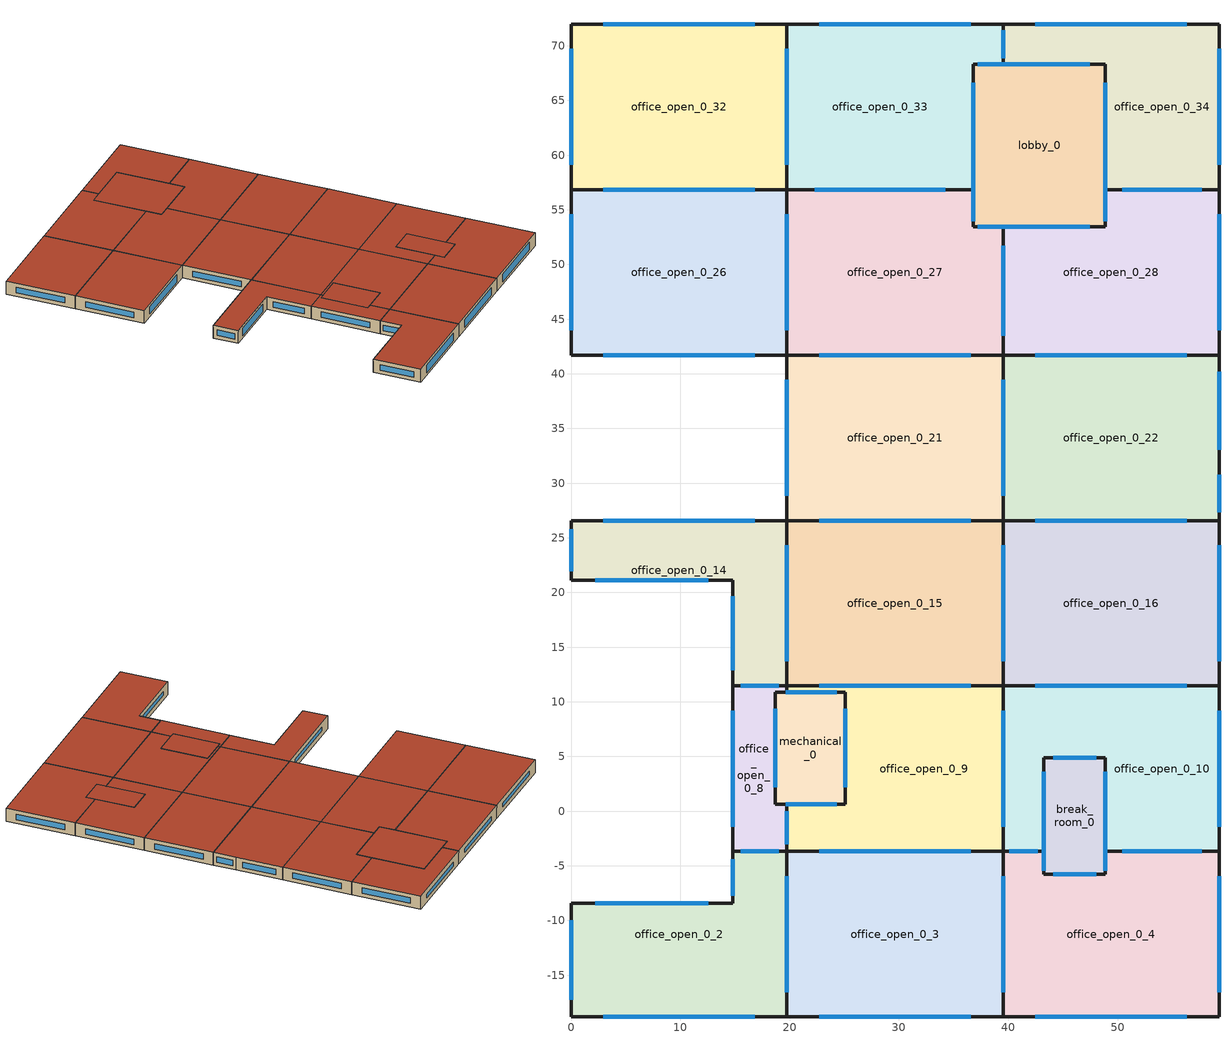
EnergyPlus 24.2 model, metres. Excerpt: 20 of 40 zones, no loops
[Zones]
lobby_0
 floor outside (Floor_Concrete_R20): 36.8,68.33 48.86,68.33 48.86,53.45 36.8,53.45 z0
 wall outside (Wall_SteelFrame_R19_CZ3_4): 48.86,68.33 36.8,68.33 36.8,53.45 48.86,53.45 48.86,68.33 z0:3
 window (Window_Double_CZ3_4): 47.05,68.33 38.61,68.33 z1.07:1.93; 48.86,55.68 48.86,66.1 / 36.8,66.1 36.8,55.68 z0.86:2.14; 38.61,53.45 47.05,53.45 z0.64:2.36
 roof outside (Roof_Flat_R20_CZ1_2): 36.8,68.33 36.8,53.45 48.86,53.45 48.86,68.33 z3
break_room_0
 floor outside (Floor_Concrete_R20): 43.25,4.9 48.88,4.9 48.88,-5.76 43.25,-5.76 z0
 wall outside (Wall_SteelFrame_R19_CZ3_4): 48.88,4.9 43.25,4.9 43.25,-5.76 48.88,-5.76 48.88,4.9 z0:3
 window (Window_Double_CZ3_4): 48.04,4.9 44.1,4.9 z1.07:1.93; 48.88,-4.16 48.88,3.3 / 43.25,3.3 43.25,-4.16 z0.86:2.14; 44.1,-5.76 48.04,-5.76 z0.64:2.36
 roof outside (Roof_Flat_R20_CZ1_2): 43.25,4.9 43.25,-5.76 48.88,-5.76 48.88,4.9 z3
mechanical_0
 floor outside (Floor_Concrete_R20): 18.66,10.89 25.11,10.89 25.11,0.63 18.66,0.63 z0
 wall outside (Wall_SteelFrame_R19_CZ3_4): 25.11,10.89 18.66,10.89 18.66,0.63 25.11,0.63 25.11,10.89 z0:3
 window (Window_Double_CZ3_4): 24.14,10.89 19.63,10.89 z1.07:1.93; 25.11,2.17 25.11,9.35 / 18.66,9.35 18.66,2.17 z0.86:2.14; 19.63,0.63 24.14,0.63 z0.64:2.36
 roof outside (Roof_Flat_R20_CZ1_2): 18.66,10.89 18.66,0.63 25.11,0.63 25.11,10.89 z3
office_open_0_2
 floor outside (Floor_Concrete_R20): 0,-18.83 0,-8.43 14.77,-8.43 14.77,-3.69 19.76,-3.69 19.76,-18.83 z0
 wall outside (Wall_SteelFrame_R19_CZ3_4): 14.77,-8.43 0,-8.43 0,-18.83 19.76,-18.83 19.76,-3.69 14.77,-3.69 / 14.77,-8.43 14.77,-3.69 z0:3
 window (Window_Double_CZ3_4): 0,-9.99 0,-17.27 / 14.77,-7.72 14.77,-4.4 / 19.76,-16.56 19.76,-5.96 z0.86:2.14; 12.56,-8.43 2.22,-8.43 / 19.01,-3.69 15.52,-3.69 z1.07:1.93; 2.96,-18.83 16.79,-18.83 z0.64:2.36
 roof outside (Roof_Flat_R20_CZ1_2): 14.77,-3.69 14.77,-8.43 0,-8.43 0,-18.83 19.76,-18.83 19.76,-3.69 z3
office_open_0_3
 floor outside (Floor_Concrete_R20): 19.76,-18.83 19.76,-3.69 39.51,-3.69 39.51,-18.83 z0
 wall outside (Wall_SteelFrame_R19_CZ3_4): 19.76,-3.69 19.76,-18.83 39.51,-18.83 39.51,-3.69 19.76,-3.69 z0:3
 window (Window_Double_CZ3_4): 19.76,-5.96 19.76,-16.56 / 39.51,-16.56 39.51,-5.96 z0.86:2.14; 36.55,-3.69 22.72,-3.69 z1.07:1.93; 22.72,-18.83 36.55,-18.83 z0.64:2.36
 roof outside (Roof_Flat_R20_CZ1_2): 19.76,-3.69 19.76,-18.83 39.51,-18.83 39.51,-3.69 z3
office_open_0_4
 floor outside (Floor_Concrete_R20): 59.27,-18.83 39.51,-18.83 39.51,-3.69 43.25,-3.69 43.25,-5.76 48.88,-5.76 48.88,-3.69 59.27,-3.69 z0
 wall outside (Wall_SteelFrame_R19_CZ3_4): 43.25,-3.69 39.51,-3.69 39.51,-18.83 59.27,-18.83 59.27,-3.69 48.88,-3.69 / 43.25,-3.69 43.25,-5.76 / 48.88,-5.76 43.25,-5.76 / 48.88,-5.76 48.88,-3.69 z0:3
 window (Window_Double_CZ3_4): 42.48,-18.83 56.31,-18.83 z0.64:2.36; 39.51,-5.96 39.51,-16.56 / 43.25,-4 43.25,-5.45 / 48.88,-5.45 48.88,-4 / 59.27,-16.56 59.27,-5.96 z0.86:2.14; 42.69,-3.69 40.07,-3.69 / 48.04,-5.76 44.1,-5.76 / 57.71,-3.69 50.44,-3.69 z1.07:1.93
 roof outside (Roof_Flat_R20_CZ1_2): 39.51,-3.69 39.51,-18.83 59.27,-18.83 59.27,-3.69 48.88,-3.69 48.88,-5.76 43.25,-5.76 43.25,-3.69 z3
office_open_0_8
 floor outside (Floor_Concrete_R20): 14.77,11.45 19.76,11.45 19.76,10.89 18.66,10.89 18.66,0.63 19.76,0.63 19.76,-3.69 14.77,-3.69 z0
 wall outside (Wall_SteelFrame_R19_CZ3_4): 19.76,10.89 19.76,11.45 14.77,11.45 14.77,-3.69 19.76,-3.69 19.76,0.63 / 19.76,10.89 18.66,10.89 / 18.66,0.63 18.66,10.89 / 18.66,0.63 19.76,0.63 z0:3
 window (Window_Double_CZ3_4): 19.01,11.45 15.52,11.45 z1.07:1.93; 18.66,2.17 18.66,9.35 / 19.76,-3.04 19.76,-0.02 / 14.77,9.17 14.77,-1.42 z0.86:2.14; 15.52,-3.69 19.01,-3.69 z0.64:2.36
 roof outside (Roof_Flat_R20_CZ1_2): 14.77,11.45 14.77,-3.69 19.76,-3.69 19.76,0.63 18.66,0.63 18.66,10.89 19.76,10.89 19.76,11.45 z3
office_open_0_9
 floor outside (Floor_Concrete_R20): 19.76,10.89 19.76,11.45 39.51,11.45 39.51,-3.69 19.76,-3.69 19.76,0.63 25.11,0.63 25.11,10.89 z0
 wall outside (Wall_SteelFrame_R19_CZ3_4): 19.76,0.63 19.76,-3.69 39.51,-3.69 39.51,11.45 19.76,11.45 19.76,10.89 / 19.76,0.63 25.11,0.63 / 25.11,10.89 25.11,0.63 / 25.11,10.89 19.76,10.89 z0:3
 window (Window_Double_CZ3_4): 36.55,11.45 22.72,11.45 / 20.56,0.63 24.3,0.63 z1.07:1.93; 39.51,-1.42 39.51,9.17 / 19.76,-0.02 19.76,-3.04 / 25.11,9.35 25.11,2.17 z0.86:2.14; 22.72,-3.69 36.55,-3.69 / 24.3,10.89 20.56,10.89 z0.64:2.36
 roof outside (Roof_Flat_R20_CZ1_2): 19.76,11.45 19.76,10.89 25.11,10.89 25.11,0.63 19.76,0.63 19.76,-3.69 39.51,-3.69 39.51,11.45 z3
office_open_0_10
 floor outside (Floor_Concrete_R20): 59.27,-3.69 48.88,-3.69 48.88,4.9 43.25,4.9 43.25,-3.69 39.51,-3.69 39.51,11.45 59.27,11.45 z0
 wall outside (Wall_SteelFrame_R19_CZ3_4): 48.88,-3.69 59.27,-3.69 59.27,11.45 39.51,11.45 39.51,-3.69 43.25,-3.69 / 48.88,-3.69 48.88,4.9 43.25,4.9 43.25,-3.69 z0:3
 window (Window_Double_CZ3_4): 50.44,-3.69 57.71,-3.69 / 48.04,4.9 44.1,4.9 / 40.07,-3.69 42.69,-3.69 z0.64:2.36; 48.88,-2.4 48.88,3.61 / 43.25,3.61 43.25,-2.4 / 39.51,9.17 39.51,-1.42 / 59.27,-1.42 59.27,9.17 z0.86:2.14; 56.31,11.45 42.48,11.45 z1.07:1.93
 roof outside (Roof_Flat_R20_CZ1_2): 39.51,11.45 39.51,-3.69 43.25,-3.69 43.25,4.9 48.88,4.9 48.88,-3.69 59.27,-3.69 59.27,11.45 z3
office_open_0_14
 floor outside (Floor_Concrete_R20): 14.77,21.11 0,21.11 0,26.58 19.76,26.58 19.76,11.45 14.77,11.45 z0
 wall outside (Wall_SteelFrame_R19_CZ3_4): 14.77,11.45 19.76,11.45 19.76,26.58 0,26.58 0,21.11 / 14.77,11.45 14.77,21.11 0,21.11 z0:3
 window (Window_Double_CZ3_4): 12.56,21.11 2.22,21.11 / 15.52,11.45 19.01,11.45 z0.64:2.36; 0,25.76 0,21.93 / 19.76,13.72 19.76,24.31 / 14.77,12.89 14.77,19.66 z0.86:2.14; 16.79,26.58 2.96,26.58 z1.07:1.93
 roof outside (Roof_Flat_R20_CZ1_2): 0,26.58 0,21.11 14.77,21.11 14.77,11.45 19.76,11.45 19.76,26.58 z3
office_open_0_15
 floor outside (Floor_Concrete_R20): 19.76,26.58 39.51,26.58 39.51,11.45 19.76,11.45 z0
 wall outside (Wall_SteelFrame_R19_CZ3_4): 39.51,26.58 19.76,26.58 19.76,11.45 39.51,11.45 39.51,26.58 z0:3
 window (Window_Double_CZ3_4): 36.55,26.58 22.72,26.58 z1.07:1.93; 39.51,13.72 39.51,24.31 / 19.76,24.31 19.76,13.72 z0.86:2.14; 22.72,11.45 36.55,11.45 z0.64:2.36
 roof outside (Roof_Flat_R20_CZ1_2): 19.76,26.58 19.76,11.45 39.51,11.45 39.51,26.58 z3
office_open_0_16
 floor outside (Floor_Concrete_R20): 59.27,11.45 39.51,11.45 39.51,26.58 59.27,26.58 z0
 wall outside (Wall_SteelFrame_R19_CZ3_4): 39.51,11.45 59.27,11.45 59.27,26.58 39.51,26.58 39.51,11.45 z0:3
 window (Window_Double_CZ3_4): 42.48,11.45 56.31,11.45 z0.64:2.36; 39.51,24.31 39.51,13.72 / 59.27,13.72 59.27,24.31 z0.86:2.14; 56.31,26.58 42.48,26.58 z1.07:1.93
 roof outside (Roof_Flat_R20_CZ1_2): 39.51,26.58 39.51,11.45 59.27,11.45 59.27,26.58 z3
office_open_0_21
 floor outside (Floor_Concrete_R20): 19.76,41.72 39.51,41.72 39.51,26.58 19.76,26.58 z0
 wall outside (Wall_SteelFrame_R19_CZ3_4): 39.51,41.72 19.76,41.72 19.76,26.58 39.51,26.58 39.51,41.72 z0:3
 window (Window_Double_CZ3_4): 36.55,41.72 22.72,41.72 z1.07:1.93; 39.51,28.85 39.51,39.45 / 19.76,39.45 19.76,28.85 z0.86:2.14; 22.72,26.58 36.55,26.58 z0.64:2.36
 roof outside (Roof_Flat_R20_CZ1_2): 19.76,41.72 19.76,26.58 39.51,26.58 39.51,41.72 z3
office_open_0_22
 floor outside (Floor_Concrete_R20): 59.27,31.5 59.27,26.58 39.51,26.58 39.51,41.72 59.27,41.72 z0
 wall outside (Wall_SteelFrame_R19_CZ3_4): 59.27,26.58 59.27,31.5 59.27,41.72 39.51,41.72 39.51,26.58 59.27,26.58 z0:3
 window (Window_Double_CZ3_4): 59.27,27.32 59.27,30.76 / 39.51,39.45 39.51,28.85 / 59.27,33.03 59.27,40.18 z0.86:2.14; 42.48,26.58 56.31,26.58 z0.64:2.36; 56.31,41.72 42.48,41.72 z1.07:1.93
 roof outside (Roof_Flat_R20_CZ1_2): 39.51,41.72 39.51,26.58 59.27,26.58 59.27,31.5 59.27,41.72 z3
office_open_0_26
 floor outside (Floor_Concrete_R20): 0,56.85 19.76,56.85 19.76,41.72 0,41.72 z0
 wall outside (Wall_SteelFrame_R19_CZ3_4): 19.76,56.85 0,56.85 0,41.72 19.76,41.72 19.76,56.85 z0:3
 window (Window_Double_CZ3_4): 16.79,56.85 2.96,56.85 z1.07:1.93; 19.76,43.99 19.76,54.58 / 0,54.58 0,43.99 z0.86:2.14; 2.96,41.72 16.79,41.72 z0.64:2.36
 roof outside (Roof_Flat_R20_CZ1_2): 0,56.85 0,41.72 19.76,41.72 19.76,56.85 z3
office_open_0_27
 floor outside (Floor_Concrete_R20): 36.8,53.45 39.51,53.45 39.51,41.72 19.76,41.72 19.76,56.85 36.8,56.85 z0
 wall outside (Wall_SteelFrame_R19_CZ3_4): 39.51,53.45 36.8,53.45 36.8,56.85 19.76,56.85 19.76,41.72 39.51,41.72 39.51,53.45 z0:3
 window (Window_Double_CZ3_4): 39.11,53.45 37.21,53.45 / 34.25,56.85 22.31,56.85 z1.07:1.93; 39.51,43.48 39.51,51.69 / 19.76,54.58 19.76,43.99 / 36.8,53.96 36.8,56.34 z0.86:2.14; 22.72,41.72 36.55,41.72 z0.64:2.36
 roof outside (Roof_Flat_R20_CZ1_2): 19.76,56.85 19.76,41.72 39.51,41.72 39.51,53.45 36.8,53.45 36.8,56.85 z3
office_open_0_28
 floor outside (Floor_Concrete_R20): 59.27,41.72 39.51,41.72 39.51,53.45 48.86,53.45 48.86,56.85 59.27,56.85 z0
 wall outside (Wall_SteelFrame_R19_CZ3_4): 39.51,41.72 59.27,41.72 59.27,56.85 48.86,56.85 48.86,53.45 39.51,53.45 39.51,41.72 z0:3
 window (Window_Double_CZ3_4): 42.48,41.72 56.31,41.72 z0.64:2.36; 39.51,51.69 39.51,43.48 / 48.86,56.34 48.86,53.96 / 59.27,43.99 59.27,54.58 z0.86:2.14; 47.45,53.45 40.91,53.45 / 57.71,56.85 50.42,56.85 z1.07:1.93
 roof outside (Roof_Flat_R20_CZ1_2): 48.86,56.85 48.86,53.45 39.51,53.45 39.51,41.72 59.27,41.72 59.27,56.85 z3
office_open_0_32
 floor outside (Floor_Concrete_R20): 19.76,71.99 19.76,56.85 0,56.85 0,71.99 z0
 wall outside (Wall_SteelFrame_R19_CZ3_4): 19.76,56.85 19.76,71.99 0,71.99 0,56.85 19.76,56.85 z0:3
 window (Window_Double_CZ3_4): 19.76,59.12 19.76,69.72 / 0,69.72 0,59.12 z0.86:2.14; 2.96,56.85 16.79,56.85 z0.64:2.36; 16.79,71.99 2.96,71.99 z1.07:1.93
 roof outside (Roof_Flat_R20_CZ1_2): 0,71.99 0,56.85 19.76,56.85 19.76,71.99 z3
office_open_0_33
 floor outside (Floor_Concrete_R20): 39.51,71.99 39.51,68.33 36.8,68.33 36.8,56.85 19.76,56.85 19.76,71.99 z0
 wall outside (Wall_SteelFrame_R19_CZ3_4): 39.51,68.33 39.51,71.99 19.76,71.99 19.76,56.85 36.8,56.85 36.8,68.33 / 39.51,68.33 36.8,68.33 z0:3
 window (Window_Double_CZ3_4): 39.51,68.88 39.51,71.44 / 36.8,58.57 36.8,66.61 / 19.76,69.72 19.76,59.12 z0.86:2.14; 39.11,68.33 37.21,68.33 / 22.31,56.85 34.25,56.85 z0.64:2.36; 36.55,71.99 22.72,71.99 z1.07:1.93
 roof outside (Roof_Flat_R20_CZ1_2): 19.76,71.99 19.76,56.85 36.8,56.85 36.8,68.33 39.51,68.33 39.51,71.99 z3
office_open_0_34
 floor outside (Floor_Concrete_R20): 59.27,71.99 59.27,56.85 48.86,56.85 48.86,68.33 39.51,68.33 39.51,71.99 z0
 wall outside (Wall_SteelFrame_R19_CZ3_4): 48.86,68.33 48.86,56.85 59.27,56.85 59.27,71.99 39.51,71.99 39.51,68.33 / 48.86,68.33 39.51,68.33 z0:3
 window (Window_Double_CZ3_4): 59.27,59.12 59.27,69.72 / 48.86,66.61 48.86,58.57 / 39.51,71.44 39.51,68.88 z0.86:2.14; 50.42,56.85 57.71,56.85 / 47.45,68.33 40.91,68.33 z0.64:2.36; 56.31,71.99 42.48,71.99 z1.07:1.93
 roof outside (Roof_Flat_R20_CZ1_2): 39.51,71.99 39.51,68.33 48.86,68.33 48.86,56.85 59.27,56.85 59.27,71.99 z3
[Building]
Professional Building: North Axis=0; Terrain=Suburbs; Loads Convergence Tolerance Value {W}=0.04; Temperature Convergence Tolerance Value {deltaC}=0.2; Solar Distribution (simplified for complex geometries)=MinimalShadowing; Maximum Number of Warmup Days=15; Minimum Number of Warmup Days=6
[Site:Location]
"1 Ferry Building - San Francisco - CA 94111": Latitude=37.7955; Longitude=-122.394; Time Zone=-8; Elevation {m}=0
[Site:GroundTemperature:BuildingSurface]
16, 15, 15, 15, 15, 16, 18, 19, 19, 18, 17, 16
[Site:GroundTemperature:Shallow]
14, 13, 12, 11, 12, 14, 16, 17, 17, 16, 15, 14
[Site:GroundTemperature:Deep]
12, 11, 10, 9, 10, 12, 14, 15, 15, 14, 13, 12
[SizingPeriod:DesignDay] Day of Month=21; Humidity Condition Type=WetBulb; Barometric Pressure {Pa}=101325; Wind Speed {m/s}=4.5; Rain Indicator=No; Snow Indicator=No; Daylight Saving Time Indicator=Yes; Solar Model Indicator=ASHRAEClearSky; ASHRAE Clear Sky Optical Depth for Beam Irradiance (taub)=0; ASHRAE Clear Sky Optical Depth for Diffuse Irradiance (taud)=0; Sky Clearness=0
Name | Month | Day Type | Maximum Dry-Bulb Temperature {C} | Daily Dry-Bulb Temperature Range {deltaC} | Wetbulb or DewPoint at Maximum Dry-Bulb {C} | Wind Direction {deg}
1 Ferry Building_ San Francisco_ CA 94111 Winter Design Day | 1 | WinterDesignDay | -4 | 0 | -6 | 0
1 Ferry Building_ San Francisco_ CA 94111 Summer Design Day | 7 | SummerDesignDay | 32 | 11 | 22 | 220
[Material] Roughness=MediumRough; Thermal Absorptance=0.9
Name | Thickness {m} | Conductivity {W/m-K} | Density {kg/m3} | Specific Heat {J/kg-K} | Solar Absorptance | Visible Absorptance
Steel_Stud_25ga | 0.0005 | 50 | 7850 | 450 | 0.7 | 0.7
Roof_Membrane | 0.003 | 0.16 | 1100 | 1460 | 0.7 | 0.7
Gypsum_Board_1_2 | 0.0127 | 0.16 | 800 | 1090 | 0.7 | 0.7
Insulation_SprayFoam_R20; Roof_Insulation_R20 | 0.127 | 0.035 | 24 | 1000 | 0.7 | 0.7
Concrete_Heavy | 0.2032 | 1.95 | 2242 | 900 | 0.65 | 0.65
Concrete_Medium | 0.1524 | 1.95 | 2242 | 900 | 0.65 | 0.65
Insulation_Fiberglass_R19 | 0.1524 | 0.043 | 12 | 840 | 0.7 | 0.7
[WindowMaterial:SimpleGlazingSystem]
Window_Double_Clear: U-Factor {W/m2-K}=2.7; Solar Heat Gain Coefficient=0.78
[Construction]
Floor_Concrete_R20: Concrete_Heavy, Insulation_SprayFoam_R20, Gypsum_Board_1_2
Window_Double_CZ3_4: Window_Double_Clear
Roof_Flat_R20_CZ1_2: Roof_Membrane, Roof_Insulation_R20, Concrete_Medium
Wall_SteelFrame_R19_CZ3_4: Gypsum_Board_1_2, Steel_Stud_25ga, Insulation_Fiberglass_R19, Gypsum_Board_1_2
lobby_0_InternalMass_Construction: lobby_0_InternalMass_Material
break_room_0_InternalMass_Construction: break_room_0_InternalMass_Material
mechanical_0_InternalMass_Construction: mechanical_0_InternalMass_Material
office_open_0_2_InternalMass_Construction: office_open_0_2_InternalMass_Material
office_open_0_3_InternalMass_Construction: office_open_0_3_InternalMass_Material
office_open_0_4_InternalMass_Construction: office_open_0_4_InternalMass_Material
office_open_0_8_InternalMass_Construction: office_open_0_8_InternalMass_Material
office_open_0_9_InternalMass_Construction: office_open_0_9_InternalMass_Material
office_open_0_10_InternalMass_Construction: office_open_0_10_InternalMass_Material
office_open_0_14_InternalMass_Construction: office_open_0_14_InternalMass_Material
office_open_0_15_InternalMass_Construction: office_open_0_15_InternalMass_Material
office_open_0_16_InternalMass_Construction: office_open_0_16_InternalMass_Material
office_open_0_21_InternalMass_Construction: office_open_0_21_InternalMass_Material
office_open_0_22_InternalMass_Construction: office_open_0_22_InternalMass_Material
office_open_0_26_InternalMass_Construction: office_open_0_26_InternalMass_Material
office_open_0_27_InternalMass_Construction: office_open_0_27_InternalMass_Material
office_open_0_28_InternalMass_Construction: office_open_0_28_InternalMass_Material
office_open_0_32_InternalMass_Construction: office_open_0_32_InternalMass_Material
office_open_0_33_InternalMass_Construction: office_open_0_33_InternalMass_Material
office_open_0_34_InternalMass_Construction: office_open_0_34_InternalMass_Material
[Material:NoMass] Roughness=MediumSmooth; Thermal Resistance {m2-K/W}=0.15
lobby_0_InternalMass_Material; break_room_0_InternalMass_Material; mechanical_0_InternalMass_Material; office_open_0_2_InternalMass_Material; office_open_0_3_InternalMass_Material; office_open_0_4_InternalMass_Material; office_open_0_8_InternalMass_Material; office_open_0_9_InternalMass_Material; office_open_0_10_InternalMass_Material; office_open_0_14_InternalMass_Material; office_open_0_15_InternalMass_Material; office_open_0_16_InternalMass_Material; office_open_0_21_InternalMass_Material; office_open_0_22_InternalMass_Material; office_open_0_26_InternalMass_Material; office_open_0_27_InternalMass_Material; office_open_0_28_InternalMass_Material; office_open_0_32_InternalMass_Material; office_open_0_33_InternalMass_Material; office_open_0_34_InternalMass_Material
[Zone] Type=1; Multiplier=1; Ceiling Height {m}=autocalculate; Volume {m3}=autocalculate; Part of Total Floor Area=Yes
Name | Floor Area {m2}
lobby_0 | 179.35
break_room_0 | 59.99
mechanical_0 | 66.15
office_open_0_2 | 228.96
office_open_0_3; office_open_0_21 | 299.04
office_open_0_4 | 287.41
office_open_0_8 | 64.22
office_open_0_9 | 244.11
office_open_0_10 | 250.68
office_open_0_14 | 156.27
office_open_0_15; office_open_0_16; office_open_0_22; office_open_0_26; office_open_0_32 | 299.03
office_open_0_27 | 289.81
office_open_0_28 | 267.24
office_open_0_33 | 267.93
office_open_0_34 | 191.82
[People] Number of People Calculation Method=People; Fraction Radiant=0.3; Sensible Heat Fraction=0.1
Name | Zone or ZoneList | Number of People Schedule | Number of People | Activity Level Schedule
lobby_0_People | lobby_0 | LOBBY_OCCUPANCY | 8 | LOBBY_ACTIVITY
break_room_0_People | break_room_0 | BREAK_ROOM_OCCUPANCY | 5 | BREAK_ROOM_ACTIVITY
mechanical_0_People | mechanical_0 | MECHANICAL_OCCUPANCY | 1 | MECHANICAL_ACTIVITY
office_open_0_2_People | office_open_0_2 | OFFICE_OPEN_OCCUPANCY | 11 | OFFICE_OPEN_ACTIVITY
office_open_0_3_People | office_open_0_3 | OFFICE_OPEN_OCCUPANCY | 14 | OFFICE_OPEN_ACTIVITY
office_open_0_4_People | office_open_0_4 | OFFICE_OPEN_OCCUPANCY | 14 | OFFICE_OPEN_ACTIVITY
office_open_0_8_People | office_open_0_8 | OFFICE_OPEN_OCCUPANCY | 3 | OFFICE_OPEN_ACTIVITY
office_open_0_9_People | office_open_0_9 | OFFICE_OPEN_OCCUPANCY | 12 | OFFICE_OPEN_ACTIVITY
office_open_0_10_People | office_open_0_10 | OFFICE_OPEN_OCCUPANCY | 12 | OFFICE_OPEN_ACTIVITY
office_open_0_14_People | office_open_0_14 | OFFICE_OPEN_OCCUPANCY | 7 | OFFICE_OPEN_ACTIVITY
office_open_0_15_People | office_open_0_15 | OFFICE_OPEN_OCCUPANCY | 14 | OFFICE_OPEN_ACTIVITY
office_open_0_16_People | office_open_0_16 | OFFICE_OPEN_OCCUPANCY | 14 | OFFICE_OPEN_ACTIVITY
office_open_0_21_People | office_open_0_21 | OFFICE_OPEN_OCCUPANCY | 14 | OFFICE_OPEN_ACTIVITY
office_open_0_22_People | office_open_0_22 | OFFICE_OPEN_OCCUPANCY | 14 | OFFICE_OPEN_ACTIVITY
office_open_0_26_People | office_open_0_26 | OFFICE_OPEN_OCCUPANCY | 14 | OFFICE_OPEN_ACTIVITY
office_open_0_27_People | office_open_0_27 | OFFICE_OPEN_OCCUPANCY | 14 | OFFICE_OPEN_ACTIVITY
office_open_0_28_People | office_open_0_28 | OFFICE_OPEN_OCCUPANCY | 13 | OFFICE_OPEN_ACTIVITY
office_open_0_32_People | office_open_0_32 | OFFICE_OPEN_OCCUPANCY | 14 | OFFICE_OPEN_ACTIVITY
office_open_0_33_People | office_open_0_33 | OFFICE_OPEN_OCCUPANCY | 13 | OFFICE_OPEN_ACTIVITY
office_open_0_34_People | office_open_0_34 | OFFICE_OPEN_OCCUPANCY | 9 | OFFICE_OPEN_ACTIVITY
[Lights] Design Level Calculation Method=Watts/Area; Return Air Fraction=0; Fraction Radiant=0.3; Fraction Visible=0.2
Name | Zone or ZoneList | Schedule | Watts per Zone Floor Area {W/m2}
lobby_0_Lights | lobby_0 | LOBBY_LIGHTING | 12.9
break_room_0_Lights | break_room_0 | BREAK_ROOM_LIGHTING | 8.1
mechanical_0_Lights | mechanical_0 | MECHANICAL_LIGHTING | 5.4
office_open_0_2_Lights | office_open_0_2 | OFFICE_OPEN_LIGHTING | 10.8
office_open_0_3_Lights | office_open_0_3 | OFFICE_OPEN_LIGHTING | 10.8
office_open_0_4_Lights | office_open_0_4 | OFFICE_OPEN_LIGHTING | 10.8
office_open_0_8_Lights | office_open_0_8 | OFFICE_OPEN_LIGHTING | 10.8
office_open_0_9_Lights | office_open_0_9 | OFFICE_OPEN_LIGHTING | 10.8
office_open_0_10_Lights | office_open_0_10 | OFFICE_OPEN_LIGHTING | 10.8
office_open_0_14_Lights | office_open_0_14 | OFFICE_OPEN_LIGHTING | 10.8
office_open_0_15_Lights | office_open_0_15 | OFFICE_OPEN_LIGHTING | 10.8
office_open_0_16_Lights | office_open_0_16 | OFFICE_OPEN_LIGHTING | 10.8
office_open_0_21_Lights | office_open_0_21 | OFFICE_OPEN_LIGHTING | 10.8
office_open_0_22_Lights | office_open_0_22 | OFFICE_OPEN_LIGHTING | 10.8
office_open_0_26_Lights | office_open_0_26 | OFFICE_OPEN_LIGHTING | 10.8
office_open_0_27_Lights | office_open_0_27 | OFFICE_OPEN_LIGHTING | 10.8
office_open_0_28_Lights | office_open_0_28 | OFFICE_OPEN_LIGHTING | 10.8
office_open_0_32_Lights | office_open_0_32 | OFFICE_OPEN_LIGHTING | 10.8
office_open_0_33_Lights | office_open_0_33 | OFFICE_OPEN_LIGHTING | 10.8
office_open_0_34_Lights | office_open_0_34 | OFFICE_OPEN_LIGHTING | 10.8
[ElectricEquipment] Design Level Calculation Method=Watts/Area; Fraction Latent=0.1; Fraction Radiant=0.2; Fraction Lost=0
Name | Zone or ZoneList | Schedule | Watts per Zone Floor Area {W/m2}
lobby_0_Equipment | lobby_0 | LOBBY_EQUIPMENT | 3.2
break_room_0_Equipment | break_room_0 | BREAK_ROOM_EQUIPMENT | 15
mechanical_0_Equipment | mechanical_0 | MECHANICAL_EQUIPMENT | 0
office_open_0_2_Equipment | office_open_0_2 | OFFICE_OPEN_EQUIPMENT | 8.1
office_open_0_3_Equipment | office_open_0_3 | OFFICE_OPEN_EQUIPMENT | 8.1
office_open_0_4_Equipment | office_open_0_4 | OFFICE_OPEN_EQUIPMENT | 8.1
office_open_0_8_Equipment | office_open_0_8 | OFFICE_OPEN_EQUIPMENT | 8.1
office_open_0_9_Equipment | office_open_0_9 | OFFICE_OPEN_EQUIPMENT | 8.1
office_open_0_10_Equipment | office_open_0_10 | OFFICE_OPEN_EQUIPMENT | 8.1
office_open_0_14_Equipment | office_open_0_14 | OFFICE_OPEN_EQUIPMENT | 8.1
office_open_0_15_Equipment | office_open_0_15 | OFFICE_OPEN_EQUIPMENT | 8.1
office_open_0_16_Equipment | office_open_0_16 | OFFICE_OPEN_EQUIPMENT | 8.1
office_open_0_21_Equipment | office_open_0_21 | OFFICE_OPEN_EQUIPMENT | 8.1
office_open_0_22_Equipment | office_open_0_22 | OFFICE_OPEN_EQUIPMENT | 8.1
office_open_0_26_Equipment | office_open_0_26 | OFFICE_OPEN_EQUIPMENT | 8.1
office_open_0_27_Equipment | office_open_0_27 | OFFICE_OPEN_EQUIPMENT | 8.1
office_open_0_28_Equipment | office_open_0_28 | OFFICE_OPEN_EQUIPMENT | 8.1
office_open_0_32_Equipment | office_open_0_32 | OFFICE_OPEN_EQUIPMENT | 8.1
office_open_0_33_Equipment | office_open_0_33 | OFFICE_OPEN_EQUIPMENT | 8.1
office_open_0_34_Equipment | office_open_0_34 | OFFICE_OPEN_EQUIPMENT | 8.1
[Daylighting:Controls] Daylighting Method (valid: SplitFlux or DElight, not Simple)=SplitFlux; Lighting Control Type=Continuous; Minimum Input Power Fraction for Continuous Dimming Control=0.3; Minimum Light Output Fraction for Continuous Dimming Control=0.2; Glare Calculation Azimuth Angle of View Direction Clockwise from Zone yAxis {deg} (N5) - 0° = looking along +Y axis=0; Glare Calculation Maximum Allowable Discomfort Glare Index (N6) - 22 = "Just Perceptible" (ASHRAE recommended)=22; Fraction of Lights Controlled by Reference Point 1 (N8) - Changed to 1.0 for full coverage=1; Illuminance Setpoint at Reference Point 1 {lux} (N9)=500
Name | Zone | Glare Calculation Daylighting Reference Point Name (A6) - Added to eliminate warnings | Daylighting Reference Point 1 Name (A7) - REQUIRED
lobby_0_Daylight | lobby_0 | lobby_0_GlareReferencePoint | lobby_0_ReferencePoint1
break_room_0_Daylight | break_room_0 | break_room_0_GlareReferencePoint | break_room_0_ReferencePoint1
office_open_0_2_Daylight | office_open_0_2 | office_open_0_2_GlareReferencePoint | office_open_0_2_ReferencePoint1
office_open_0_3_Daylight | office_open_0_3 | office_open_0_3_GlareReferencePoint | office_open_0_3_ReferencePoint1
office_open_0_4_Daylight | office_open_0_4 | office_open_0_4_GlareReferencePoint | office_open_0_4_ReferencePoint1
office_open_0_8_Daylight | office_open_0_8 | office_open_0_8_GlareReferencePoint | office_open_0_8_ReferencePoint1
office_open_0_9_Daylight | office_open_0_9 | office_open_0_9_GlareReferencePoint | office_open_0_9_ReferencePoint1
office_open_0_10_Daylight | office_open_0_10 | office_open_0_10_GlareReferencePoint | office_open_0_10_ReferencePoint1
office_open_0_14_Daylight | office_open_0_14 | office_open_0_14_GlareReferencePoint | office_open_0_14_ReferencePoint1
office_open_0_15_Daylight | office_open_0_15 | office_open_0_15_GlareReferencePoint | office_open_0_15_ReferencePoint1
office_open_0_16_Daylight | office_open_0_16 | office_open_0_16_GlareReferencePoint | office_open_0_16_ReferencePoint1
office_open_0_21_Daylight | office_open_0_21 | office_open_0_21_GlareReferencePoint | office_open_0_21_ReferencePoint1
office_open_0_22_Daylight | office_open_0_22 | office_open_0_22_GlareReferencePoint | office_open_0_22_ReferencePoint1
office_open_0_26_Daylight | office_open_0_26 | office_open_0_26_GlareReferencePoint | office_open_0_26_ReferencePoint1
office_open_0_27_Daylight | office_open_0_27 | office_open_0_27_GlareReferencePoint | office_open_0_27_ReferencePoint1
office_open_0_28_Daylight | office_open_0_28 | office_open_0_28_GlareReferencePoint | office_open_0_28_ReferencePoint1
office_open_0_32_Daylight | office_open_0_32 | office_open_0_32_GlareReferencePoint | office_open_0_32_ReferencePoint1
office_open_0_33_Daylight | office_open_0_33 | office_open_0_33_GlareReferencePoint | office_open_0_33_ReferencePoint1
office_open_0_34_Daylight | office_open_0_34 | office_open_0_34_GlareReferencePoint | office_open_0_34_ReferencePoint1
[InternalMass] Surface Area per Zone Floor Area {m2/m2}=0.15
Name | Construction | Zone or ZoneList
lobby_0_InternalMass | lobby_0_InternalMass_Construction | lobby_0
break_room_0_InternalMass | break_room_0_InternalMass_Construction | break_room_0
mechanical_0_InternalMass | mechanical_0_InternalMass_Construction | mechanical_0
office_open_0_2_InternalMass | office_open_0_2_InternalMass_Construction | office_open_0_2
office_open_0_3_InternalMass | office_open_0_3_InternalMass_Construction | office_open_0_3
office_open_0_4_InternalMass | office_open_0_4_InternalMass_Construction | office_open_0_4
office_open_0_8_InternalMass | office_open_0_8_InternalMass_Construction | office_open_0_8
office_open_0_9_InternalMass | office_open_0_9_InternalMass_Construction | office_open_0_9
office_open_0_10_InternalMass | office_open_0_10_InternalMass_Construction | office_open_0_10
office_open_0_14_InternalMass | office_open_0_14_InternalMass_Construction | office_open_0_14
office_open_0_15_InternalMass | office_open_0_15_InternalMass_Construction | office_open_0_15
office_open_0_16_InternalMass | office_open_0_16_InternalMass_Construction | office_open_0_16
office_open_0_21_InternalMass | office_open_0_21_InternalMass_Construction | office_open_0_21
office_open_0_22_InternalMass | office_open_0_22_InternalMass_Construction | office_open_0_22
office_open_0_26_InternalMass | office_open_0_26_InternalMass_Construction | office_open_0_26
office_open_0_27_InternalMass | office_open_0_27_InternalMass_Construction | office_open_0_27
office_open_0_28_InternalMass | office_open_0_28_InternalMass_Construction | office_open_0_28
office_open_0_32_InternalMass | office_open_0_32_InternalMass_Construction | office_open_0_32
office_open_0_33_InternalMass | office_open_0_33_InternalMass_Construction | office_open_0_33
office_open_0_34_InternalMass | office_open_0_34_InternalMass_Construction | office_open_0_34
[ZoneInfiltration:DesignFlowRate] Design Flow Rate Calculation Method=Flow/Zone; Air Changes per Hour=0.0008; Constant Term Coefficient=1; Temperature Term Coefficient=0.96; Velocity Term Coefficient=0.12; Velocity Squared Term Coefficient=0
Name | Zone or ZoneList | Schedule | Design Flow Rate {m3/s}
lobby_0_Infiltration | lobby_0 | lobby_0_Infiltration_Schedule | 0.044837
break_room_0_Infiltration | break_room_0 | break_room_0_Infiltration_Schedule | 0.014996
mechanical_0_Infiltration | mechanical_0 | mechanical_0_Infiltration_Schedule | 0.016538
office_open_0_2_Infiltration | office_open_0_2 | office_open_0_2_Infiltration_Schedule | 0.057241
office_open_0_3_Infiltration | office_open_0_3 | office_open_0_3_Infiltration_Schedule | 0.074759
office_open_0_4_Infiltration | office_open_0_4 | office_open_0_4_Infiltration_Schedule | 0.071852
office_open_0_8_Infiltration | office_open_0_8 | office_open_0_8_Infiltration_Schedule | 0.016056
office_open_0_9_Infiltration | office_open_0_9 | office_open_0_9_Infiltration_Schedule | 0.061027
office_open_0_10_Infiltration | office_open_0_10 | office_open_0_10_Infiltration_Schedule | 0.062669
office_open_0_14_Infiltration | office_open_0_14 | office_open_0_14_Infiltration_Schedule | 0.039069
office_open_0_15_Infiltration | office_open_0_15 | office_open_0_15_Infiltration_Schedule | 0.074759
office_open_0_16_Infiltration | office_open_0_16 | office_open_0_16_Infiltration_Schedule | 0.074759
office_open_0_21_Infiltration | office_open_0_21 | office_open_0_21_Infiltration_Schedule | 0.074759
office_open_0_22_Infiltration | office_open_0_22 | office_open_0_22_Infiltration_Schedule | 0.074759
office_open_0_26_Infiltration | office_open_0_26 | office_open_0_26_Infiltration_Schedule | 0.074759
office_open_0_27_Infiltration | office_open_0_27 | office_open_0_27_Infiltration_Schedule | 0.072452
office_open_0_28_Infiltration | office_open_0_28 | office_open_0_28_Infiltration_Schedule | 0.066809
office_open_0_32_Infiltration | office_open_0_32 | office_open_0_32_Infiltration_Schedule | 0.074759
office_open_0_33_Infiltration | office_open_0_33 | office_open_0_33_Infiltration_Schedule | 0.066982
office_open_0_34_Infiltration | office_open_0_34 | office_open_0_34_Infiltration_Schedule | 0.047955
[Schedule:Compact]
BREAK_ROOM_OCCUPANCY: Through: 12/31, For: AllDays, Until: 24:00, 0.2
BREAK_ROOM_ACTIVITY: Through: 12/31, For: AllDays, Until: 24:00, 125
BREAK_ROOM_LIGHTING: Through: 12/31, For: Weekdays, Until: 06:00, 0.05, Until: 08:00, 0.8, Until: 18:00, 0.9, Until: 24:00, 0.2, For: Weekends, Until: 24:00, 0.1, For: Holidays, Until: 24:00, 0.05, For: SummerDesignDay, Until: 24:00, 0, For: WinterDesignDay, Until: 24:00, 0, For: CustomDay1, Until: 24:00, 0, For: CustomDay2, Until: 24:00, 0
BREAK_ROOM_EQUIPMENT: Through: 12/31, For: Weekdays, Until: 06:00, 0.2, Until: 08:00, 0.6, Until: 18:00, 0.7, Until: 24:00, 0.3, For: Weekends, Until: 24:00, 0.2, For: Holidays, Until: 24:00, 0.1, For: SummerDesignDay, Until: 24:00, 0, For: WinterDesignDay, Until: 24:00, 0, For: CustomDay1, Until: 24:00, 0, For: CustomDay2, Until: 24:00, 0
LOBBY_OCCUPANCY: Through: 12/31, For: Weekdays, Until: 06:00, 0, Until: 08:00, 0.5, Until: 18:00, 1, Until: 24:00, 0, For: Weekends, Until: 24:00, 0, For: Holidays, Until: 24:00, 0, For: SummerDesignDay, Until: 24:00, 0, For: WinterDesignDay, Until: 24:00, 0, For: CustomDay1, Until: 24:00, 0, For: CustomDay2, Until: 24:00, 0
LOBBY_ACTIVITY: Through: 12/31, For: AllDays, Until: 24:00, 120
LOBBY_LIGHTING: Through: 12/31, For: Weekdays, Until: 06:00, 0.05, Until: 08:00, 0.9, Until: 18:00, 1, Until: 24:00, 0.3, For: Weekends, Until: 24:00, 0.1, For: Holidays, Until: 24:00, 0.05, For: SummerDesignDay, Until: 24:00, 0, For: WinterDesignDay, Until: 24:00, 0, For: CustomDay1, Until: 24:00, 0, For: CustomDay2, Until: 24:00, 0
LOBBY_EQUIPMENT: Through: 12/31, For: Weekdays, Until: 06:00, 0.1, Until: 08:00, 0.5, Until: 18:00, 0.7, Until: 24:00, 0.1, For: Weekends, Until: 24:00, 0.1, For: Holidays, Until: 24:00, 0.05, For: SummerDesignDay, Until: 24:00, 0, For: WinterDesignDay, Until: 24:00, 0, For: CustomDay1, Until: 24:00, 0, For: CustomDay2, Until: 24:00, 0
MECHANICAL_OCCUPANCY: Through: 12/31, For: AllDays, Until: 24:00, 0.1
MECHANICAL_ACTIVITY: Through: 12/31, For: AllDays, Until: 24:00, 150
MECHANICAL_LIGHTING: Through: 12/31, For: AllDays, Until: 24:00, 0.5
MECHANICAL_EQUIPMENT: Through: 12/31, For: AllDays, Until: 24:00, 0.3
OFFICE_OPEN_OCCUPANCY: Through: 12/31, For: Weekdays, Until: 06:00, 0, Until: 08:00, 0.8, Until: 18:00, 1, Until: 24:00, 0, For: Weekends, Until: 24:00, 0, For: Holidays, Until: 24:00, 0, For: SummerDesignDay, Until: 24:00, 0, For: WinterDesignDay, Until: 24:00, 0, For: CustomDay1, Until: 24:00, 0, For: CustomDay2, Until: 24:00, 0
OFFICE_OPEN_ACTIVITY: Through: 12/31, For: AllDays, Until: 24:00, 130
OFFICE_OPEN_LIGHTING: Through: 12/31, For: Weekdays, Until: 06:00, 0.05, Until: 08:00, 0.9, Until: 18:00, 0.95, Until: 24:00, 0.1, For: Weekends, Until: 24:00, 0.05, For: Holidays, Until: 24:00, 0.05, For: SummerDesignDay, Until: 24:00, 0, For: WinterDesignDay, Until: 24:00, 0, For: CustomDay1, Until: 24:00, 0, For: CustomDay2, Until: 24:00, 0
OFFICE_OPEN_EQUIPMENT: Through: 12/31, For: Weekdays, Until: 06:00, 0.1, Until: 08:00, 0.7, Until: 18:00, 0.8, Until: 24:00, 0.1, For: Weekends, Until: 24:00, 0.1, For: Holidays, Until: 24:00, 0.05, For: SummerDesignDay, Until: 24:00, 0, For: WinterDesignDay, Until: 24:00, 0, For: CustomDay1, Until: 24:00, 0, For: CustomDay2, Until: 24:00, 0
lobby_0_Infiltration_Schedule; break_room_0_Infiltration_Schedule; mechanical_0_Infiltration_Schedule; office_open_0_2_Infiltration_Schedule; office_open_0_3_Infiltration_Schedule; office_open_0_4_Infiltration_Schedule; office_open_0_8_Infiltration_Schedule; office_open_0_9_Infiltration_Schedule; office_open_0_10_Infiltration_Schedule; office_open_0_14_Infiltration_Schedule; office_open_0_15_Infiltration_Schedule; office_open_0_16_Infiltration_Schedule; office_open_0_21_Infiltration_Schedule; office_open_0_22_Infiltration_Schedule; office_open_0_26_Infiltration_Schedule; office_open_0_27_Infiltration_Schedule; office_open_0_28_Infiltration_Schedule; office_open_0_32_Infiltration_Schedule; office_open_0_33_Infiltration_Schedule; office_open_0_34_Infiltration_Schedule: Through: 12/31, For: AllDays, Until: 24:00, 1
